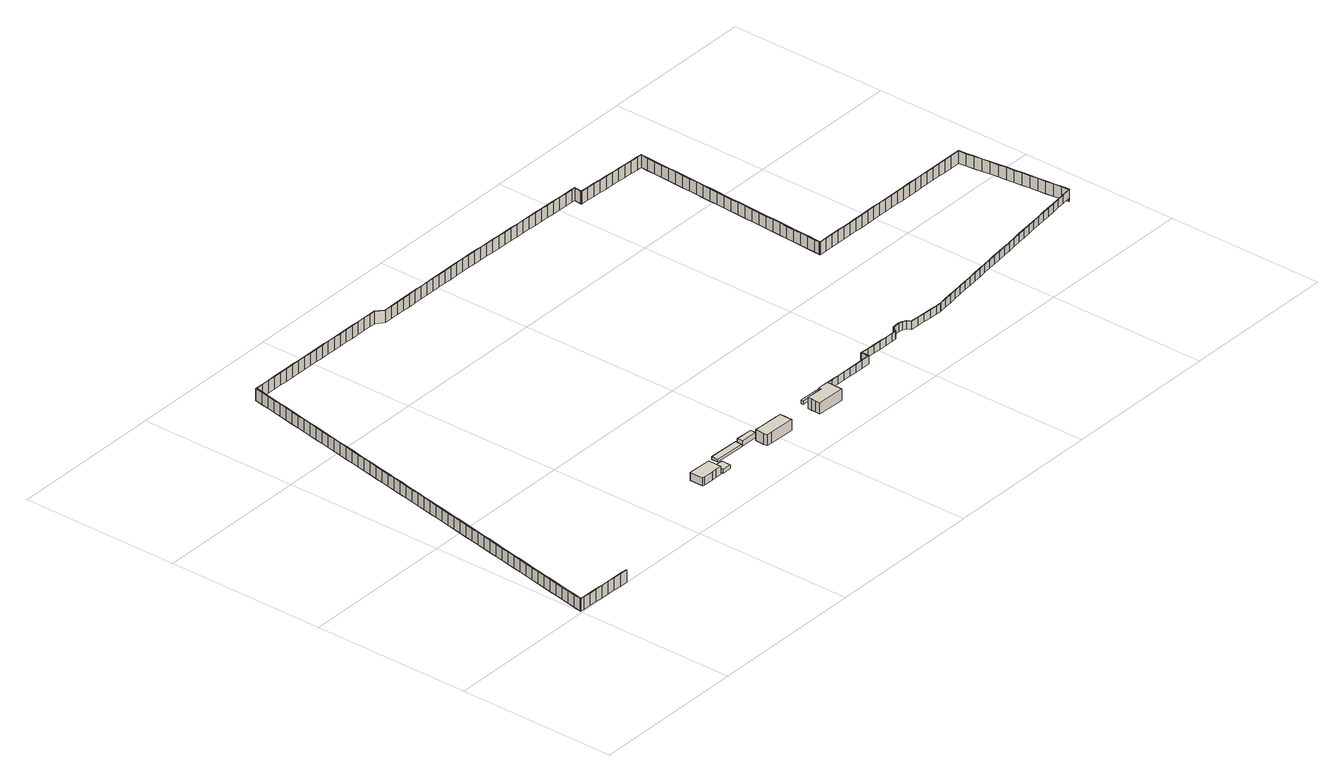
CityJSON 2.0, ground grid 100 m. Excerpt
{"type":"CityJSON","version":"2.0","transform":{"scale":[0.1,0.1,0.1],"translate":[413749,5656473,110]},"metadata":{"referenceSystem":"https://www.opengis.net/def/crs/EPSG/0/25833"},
"CityObjects":{
"building1":{"type":"Building","attributes":{"Dachtyp_tdc":"tdcFreeFormRoof","Gemeindeschluessel":14612000,"Dachneigung":25.43,"QualitaetDacherkennung":86,"Geometrietyp2DReferenz":"3000","measuredHeight":6.15,"function":"31001_9998","roofType":"5000"},"geometry":[{"type":"Solid","lod":"1","boundaries":[[[[0,1,2,3,4,5,6]],[[7,8,9,10,11,12,13]],[[6,8,7,0]],[[5,9,8,6]],[[4,10,9,5]],[[3,11,10,4]],[[2,12,11,3]],[[1,13,12,2]],[[0,7,13,1]]]]}]},
"building2":{"type":"Building","attributes":{"Dachtyp_tdc":"tdcPolyFlatRoof","Gemeindeschluessel":14612000,"Dachneigung":0,"QualitaetDacherkennung":92,"Geometrietyp2DReferenz":"3000","measuredHeight":2.36,"function":"31001_9998","roofType":"1000"},"geometry":[{"type":"Solid","lod":"1","boundaries":[[[[14,15,16,17]],[[18,19,20,21]],[[17,19,18,14]],[[16,20,19,17]],[[15,21,20,16]],[[14,18,21,15]]]]}]},
"building3":{"type":"Building","attributes":{"Dachtyp_tdc":"tdcPolyFlatRoof","Gemeindeschluessel":14612000,"Dachneigung":30.21,"QualitaetDacherkennung":86,"Geometrietyp2DReferenz":"3000","measuredHeight":2.98,"function":"31001_9998","roofType":"2100"},"geometry":[{"type":"Solid","lod":"1","boundaries":[[[[22,23,24,25]],[[26,27,28,29]],[[25,27,26,22]],[[24,28,27,25]],[[23,29,28,24]],[[22,26,29,23]]]]}]},
"building4":{"type":"Building","attributes":{"Dachtyp_tdc":"tdcPolyFlatRoof","Gemeindeschluessel":14612000,"Dachneigung":6.25,"QualitaetDacherkennung":95,"Geometrietyp2DReferenz":"3000","measuredHeight":3.26,"function":"31001_9998","roofType":"2100"},"geometry":[{"type":"Solid","lod":"1","boundaries":[[[[30,31,32,33]],[[34,35,36,37]],[[33,35,34,30]],[[32,36,35,33]],[[31,37,36,32]],[[30,34,37,31]]]]}]},
"building5":{"type":"Building","attributes":{"Dachtyp_tdc":"tdcFreeFormRoof","Gemeindeschluessel":14612000,"Dachneigung":44.07,"QualitaetDacherkennung":63,"Geometrietyp2DReferenz":"3000","measuredHeight":8.87,"function":"31001_9998","roofType":"5000"},"geometry":[{"type":"Solid","lod":"1","boundaries":[[[[38,39,40,41,42,43,44,45,46,47,48,49,50,51]],[[52,53,54,55,56,57,58,59,60,61,62,63,64,65]],[[51,53,52,38]],[[50,54,53,51]],[[49,55,54,50]],[[48,56,55,49]],[[47,57,56,48]],[[46,58,57,47]],[[45,59,58,46]],[[44,60,59,45]],[[43,61,60,44]],[[42,62,61,43]],[[41,63,62,42]],[[40,64,63,41]],[[39,65,64,40]],[[38,52,65,39]]]]}]},
"building6":{"type":"Building","attributes":{"Dachtyp_tdc":"tdcFreeFormRoof","Gemeindeschluessel":14612000,"Dachneigung":47.19,"QualitaetDacherkennung":64,"Geometrietyp2DReferenz":"3000","measuredHeight":9.43,"function":"31001_9998","roofType":"5000"},"geometry":[{"type":"Solid","lod":"1","boundaries":[[[[66,67,68,69,70,71,72,73,74]],[[75,76,77,78,79,80,81,82,83]],[[74,76,75,66]],[[73,77,76,74]],[[72,78,77,73]],[[71,79,78,72]],[[70,80,79,71]],[[69,81,80,70]],[[68,82,81,69]],[[67,83,82,68]],[[66,75,83,67]]]]}]},
"building7":{"type":"Building","attributes":{"Dachtyp_tdc":"tdcPolyFlatRoof","Gemeindeschluessel":14612000,"Dachneigung":7.03,"QualitaetDacherkennung":76,"Geometrietyp2DReferenz":"3000","measuredHeight":2.47,"function":"31001_9998","roofType":"2100"},"geometry":[{"type":"Solid","lod":"1","boundaries":[[[[84,85,86,87,88,89]],[[90,91,92,93,94,95]],[[89,91,90,84]],[[88,92,91,89]],[[87,93,92,88]],[[86,94,93,87]],[[85,95,94,86]],[[84,90,95,85]]]]}]},
"building8":{"type":"Building","attributes":{"Erfassungsdatum_Objekt":"2018-01-24","BodenHoehe":0,"gemHoehe":0,"BauwerkHoehe":3,"Gemeindeschluessel":"14612000","Geometrietyp2DReferenz":"3000","measuredHeight":3,"function":"51009_1700"},"geometry":[{"type":"Solid","lod":"1","boundaries":[[[[96,97,98,99,100,101,102,103,104,105,106,107,108,109,110,111,112,113,114,115,116,117,118,119,120,121,122,123,124,125,126,127,128,129,130,131,132,133,134,135,136,137,138,139,140,141,142,143,144,145,146,147,148,149,150,151,152,153,154,155,156,157,158,159,160,161,162,163,164,165,166,167,168,169,170,171,172,173,174,175,176,177,178,179,180,181,182,183,184,185,186,187,188,189,190,191,192,193,194,195,196,197,198,199,200,201,202,203,204,205,206,207,208,209,210,211,212,213,214,215,216,217,218,219,220,221,222,223,224,225,226,227,228,229,230,231,232,233,234,235,236,237,238,239,240,241,242,243,244,245,246,247,248,249,250,251,252,253,254,255,256,257,258,259,260,261,262,263,264,265,266,267,268,269,270,271,272,273,274,275,276,277,278,279,280,281,282,283,284,285,286,287,288,289,290,291,292,293,294,295,296,297,298,299,300,301,302,303,304,305,306,307,308,309,310,311,312,313,314,315,316,317,318,319,320,321,322,323,324,325,326,327,328,329,330,331,332,333,334,335,336,337,338,339,340,341,342,343,344,345,346,347,348,349,350,351,352,353,354,355,356,357,358,359,360,361,362,363,364,365,366,367,368,369,370,371,372,373,374,375,376,377,378,379,380,381,382,383,384,385,386,387,388,389,390,391,392,393,394,395,396,397,398,399,400,401,402,403,404,405,406,407,408,409,410,411,412,413,414,415,416,417,418,419,420,421,422,423,424,425,426,427,428,429,430,431,432,433,434,435,436,437,438,439,440,441,442,443,444,445,446,447,448,449,450,451,452,453,454,455,456,457,458,459,460,461,462,463,464,465,466,467,468,469,470,471,472,473,474,475,476,477,478,479,480,481,482,483,484,485,486,487,488,489,490,491,492,493,494,495,496,497,498,499,500,501,502,503]],[[504,505,506,507,508,509,510,511,512,513,514,515,516,517,518,519,520,521,522,523,524,525,526,527,528,529,530,531,532,533,534,535,536,537,538,539,540,541,542,543,544,545,546,547,548,549,550,551,552,553,554,555,556,557,558,559,560,561,562,563,564,565,566,567,568,569,570,571,572,573,574,575,576,577,578,579,580,581,582,583,584,585,586,587,588,589,590,591,592,593,594,595,596,597,598,599,600,601,602,603,604,605,606,607,608,609,610,611,612,613,614,615,616,617,618,619,620,621,622,623,624,625,626,627,628,629,630,631,632,633,634,635,636,637,638,639,640,641,642,643,644,645,646,647,648,649,650,651,652,653,654,655,656,657,658,659,660,661,662,663,664,665,666,667,668,669,670,671,672,673,674,675,676,677,678,679,680,681,682,683,684,685,686,687,688,689,690,691,692,693,694,695,696,697,698,699,700,701,702,703,704,705,706,707,708,709,710,711,712,713,714,715,716,717,718,719,720,721,722,723,724,725,726,727,728,729,730,731,732,733,734,735,736,737,738,739,740,741,742,743,744,745,746,747,748,749,750,751,752,753,754,755,756,757,758,759,760,761,762,763,764,765,766,767,768,769,770,771,772,773,774,775,776,777,778,779,780,781,782,783,784,785,786,787,788,789,790,791,792,793,794,795,796,797,798,799,800,801,802,803,804,805,806,807,808,809,810,811,812,813,814,815,816,817,818,819,820,821,822,823,824,825,826,827,828,829,830,831,832,833,834,835,836,837,838,839,840,841,842,843,844,845,846,847,848,849,850,851,852,853,854,855,856,857,858,859,860,861,862,863,864,865,866,867,868,869,870,871,872,873,874,875,876,877,878,879,880,881,882,883,884,885,886,887,888,889,890,891,892,893,894,895,896,897,898,899,900,901,902,903,904,905,906,907,908,909,910,911]],[[503,504,911,96]],[[502,505,504,503]],[[501,506,505,502]],[[500,507,506,501]],[[499,508,507,500]],[[498,509,508,499]],[[497,510,509,498]],[[496,511,510,497]],[[495,512,511,496]],[[494,513,512,495]],[[493,514,513,494]],[[492,515,514,493]],[[491,516,515,492]],[[490,517,516,491]],[[489,518,517,490]],[[488,519,518,489]],[[487,520,519,488]],[[486,521,520,487]],[[485,522,521,486]],[[484,523,522,485]],[[483,524,523,484]],[[482,525,524,483]],[[481,526,525,482]],[[480,527,526,481]],[[479,528,527,480]],[[478,529,528,479]],[[477,530,529,478]],[[476,531,530,477]],[[475,532,531,476]],[[474,533,532,475]],[[473,534,533,474]],[[472,535,534,473]],[[471,536,535,472]],[[470,537,536,471]],[[469,538,537,470]],[[468,539,538,469]],[[467,540,539,468]],[[466,541,540,467]],[[465,542,541,466]],[[464,543,542,465]],[[463,544,543,464]],[[462,545,544,463]],[[461,546,545,462]],[[460,547,546,461]],[[459,548,547,460]],[[458,549,548,459]],[[457,550,549,458]],[[456,551,550,457]],[[455,552,551,456]],[[454,553,552,455]],[[453,554,553,454]],[[452,555,554,453]],[[451,556,555,452]],[[450,557,556,451]],[[449,558,557,450]],[[448,559,558,449]],[[447,560,559,448]],[[446,561,560,447]],[[445,562,561,446]],[[444,563,562,445]],[[443,564,563,444]],[[442,565,564,443]],[[441,566,565,442]],[[440,567,566,441]],[[439,568,567,440]],[[438,569,568,439]],[[437,570,569,438]],[[436,571,570,437]],[[435,572,571,436]],[[434,573,572,435]],[[433,574,573,434]],[[432,575,574,433]],[[431,576,575,432]],[[430,577,576,431]],[[429,578,577,430]],[[428,579,578,429]],[[427,580,579,428]],[[426,581,580,427]],[[425,582,581,426]],[[424,583,582,425]],[[423,584,583,424]],[[422,585,584,423]],[[421,586,585,422]],[[420,587,586,421]],[[419,588,587,420]],[[418,589,588,419]],[[417,590,589,418]],[[416,591,590,417]],[[415,592,591,416]],[[414,593,592,415]],[[413,594,593,414]],[[412,595,594,413]],[[411,596,595,412]],[[410,597,596,411]],[[409,598,597,410]],[[408,599,598,409]],[[407,600,599,408]],[[406,601,600,407]],[[405,602,601,406]],[[404,603,602,405]],[[403,604,603,404]],[[402,605,604,403]],[[401,606,605,402]],[[400,607,606,401]],[[399,608,607,400]],[[398,609,608,399]],[[397,610,609,398]],[[396,611,610,397]],[[395,612,611,396]],[[394,613,612,395]],[[393,614,613,394]],[[392,615,614,393]],[[391,616,615,392]],[[390,617,616,391]],[[389,618,617,390]],[[388,619,618,389]],[[387,620,619,388]],[[386,621,620,387]],[[385,622,621,386]],[[384,623,622,385]],[[383,624,623,384]],[[382,625,624,383]],[[381,626,625,382]],[[380,627,626,381]],[[379,628,627,380]],[[378,629,628,379]],[[377,630,629,378]],[[376,631,630,377]],[[375,632,631,376]],[[374,633,632,375]],[[373,634,633,374]],[[372,635,634,373]],[[371,636,635,372]],[[370,637,636,371]],[[369,638,637,370]],[[368,639,638,369]],[[367,640,639,368]],[[366,641,640,367]],[[365,642,641,366]],[[364,643,642,365]],[[363,644,643,364]],[[362,645,644,363]],[[361,646,645,362]],[[360,647,646,361]],[[359,648,647,360]],[[358,649,648,359]],[[357,650,649,358]],[[356,651,650,357]],[[355,652,651,356]],[[354,653,652,355]],[[353,654,653,354]],[[352,655,654,353]],[[351,656,655,352]],[[350,657,656,351]],[[349,658,657,350]],[[348,659,658,349]],[[347,660,659,348]],[[346,661,660,347]],[[345,662,661,346]],[[344,663,662,345]],[[343,664,663,344]],[[342,665,664,343]],[[341,666,665,342]],[[340,667,666,341]],[[339,668,667,340]],[[338,669,668,339]],[[337,670,669,338]],[[336,671,670,337]],[[335,672,671,336]],[[334,673,672,335]],[[333,674,673,334]],[[332,675,674,333]],[[331,676,675,332]],[[330,677,676,331]],[[329,678,677,330]],[[328,679,678,329]],[[327,680,679,328]],[[326,681,680,327]],[[325,682,681,326]],[[324,683,682,325]],[[323,684,683,324]],[[322,685,684,323]],[[321,686,685,322]],[[320,687,686,321]],[[319,688,687,320]],[[318,689,688,319]],[[317,690,689,318]],[[316,691,690,317]],[[315,692,691,316]],[[314,693,692,315]],[[313,694,693,314]],[[312,695,694,313]],[[311,696,695,312]],[[310,697,696,311]],[[309,698,697,310]],[[308,699,698,309]],[[307,700,699,308]],[[306,701,700,307]],[[305,702,701,306]],[[304,703,702,305]],[[303,704,703,304]],[[302,705,704,303]],[[301,706,705,302]],[[300,707,706,301]],[[299,708,707,300]],[[298,709,708,299]],[[297,710,709,298]],[[296,711,710,297]],[[295,712,711,296]],[[294,713,712,295]],[[293,714,713,294]],[[292,715,714,293]],[[291,716,715,292]],[[290,717,716,291]],[[289,718,717,290]],[[288,719,718,289]],[[287,720,719,288]],[[286,721,720,287]],[[285,722,721,286]],[[284,723,722,285]],[[283,724,723,284]],[[282,725,724,283]],[[281,726,725,282]],[[280,727,726,281]],[[279,728,727,280]],[[278,729,728,279]],[[277,730,729,278]],[[276,731,730,277]],[[275,732,731,276]],[[274,733,732,275]],[[273,734,733,274]],[[272,735,734,273]],[[271,736,735,272]],[[270,737,736,271]],[[269,738,737,270]],[[268,739,738,269]],[[267,740,739,268]],[[266,741,740,267]],[[265,742,741,266]],[[264,743,742,265]],[[263,744,743,264]],[[262,745,744,263]],[[261,746,745,262]],[[260,747,746,261]],[[259,748,747,260]],[[258,749,748,259]],[[257,750,749,258]],[[256,751,750,257]],[[255,752,751,256]],[[254,753,752,255]],[[253,754,753,254]],[[252,755,754,253]],[[251,756,755,252]],[[250,757,756,251]],[[249,758,757,250]],[[248,759,758,249]],[[247,760,759,248]],[[246,761,760,247]],[[245,762,761,246]],[[244,763,762,245]],[[243,764,763,244]],[[242,765,764,243]],[[241,766,765,242]],[[240,767,766,241]],[[239,768,767,240]],[[238,769,768,239]],[[237,770,769,238]],[[236,771,770,237]],[[235,772,771,236]],[[234,773,772,235]],[[233,774,773,234]],[[232,775,774,233]],[[231,776,775,232]],[[230,777,776,231]],[[229,778,777,230]],[[228,779,778,229]],[[227,780,779,228]],[[226,781,780,227]],[[225,782,781,226]],[[224,783,782,225]],[[223,784,783,224]],[[222,785,784,223]],[[221,786,785,222]],[[220,787,786,221]],[[219,788,787,220]],[[218,789,788,219]],[[217,790,789,218]],[[216,791,790,217]],[[215,792,791,216]],[[214,793,792,215]],[[213,794,793,214]],[[212,795,794,213]],[[211,796,795,212]],[[210,797,796,211]],[[209,798,797,210]],[[208,799,798,209]],[[207,800,799,208]],[[206,801,800,207]],[[205,802,801,206]],[[204,803,802,205]],[[203,804,803,204]],[[202,805,804,203]],[[201,806,805,202]],[[200,807,806,201]],[[199,808,807,200]],[[198,809,808,199]],[[197,810,809,198]],[[196,811,810,197]],[[195,812,811,196]],[[194,813,812,195]],[[193,814,813,194]],[[192,815,814,193]],[[191,816,815,192]],[[190,817,816,191]],[[189,818,817,190]],[[188,819,818,189]],[[187,820,819,188]],[[186,821,820,187]],[[185,822,821,186]],[[184,823,822,185]],[[183,824,823,184]],[[182,825,824,183]],[[181,826,825,182]],[[180,827,826,181]],[[179,828,827,180]],[[178,829,828,179]],[[177,830,829,178]],[[176,831,830,177]],[[175,832,831,176]],[[174,833,832,175]],[[173,834,833,174]],[[172,835,834,173]],[[171,836,835,172]],[[170,837,836,171]],[[169,838,837,170]],[[168,839,838,169]],[[167,840,839,168]],[[166,841,840,167]],[[165,842,841,166]],[[164,843,842,165]],[[163,844,843,164]],[[162,845,844,163]],[[161,846,845,162]],[[160,847,846,161]],[[159,848,847,160]],[[158,849,848,159]],[[157,850,849,158]],[[156,851,850,157]],[[155,852,851,156]],[[154,853,852,155]],[[153,854,853,154]],[[152,855,854,153]],[[151,856,855,152]],[[150,857,856,151]],[[149,858,857,150]],[[148,859,858,149]],[[147,860,859,148]],[[146,861,860,147]],[[145,862,861,146]],[[144,863,862,145]],[[143,864,863,144]],[[142,865,864,143]],[[141,866,865,142]],[[140,867,866,141]],[[139,868,867,140]],[[138,869,868,139]],[[137,870,869,138]],[[136,871,870,137]],[[135,872,871,136]],[[134,873,872,135]],[[133,874,873,134]],[[132,875,874,133]],[[131,876,875,132]],[[130,877,876,131]],[[129,878,877,130]],[[128,879,878,129]],[[127,880,879,128]],[[126,881,880,127]],[[125,882,881,126]],[[124,883,882,125]],[[123,884,883,124]],[[122,885,884,123]],[[121,886,885,122]],[[120,887,886,121]],[[119,888,887,120]],[[118,889,888,119]],[[117,890,889,118]],[[116,891,890,117]],[[115,892,891,116]],[[114,893,892,115]],[[113,894,893,114]],[[112,895,894,113]],[[111,896,895,112]],[[110,897,896,111]],[[109,898,897,110]],[[108,899,898,109]],[[107,900,899,108]],[[106,901,900,107]],[[105,902,901,106]],[[104,903,902,105]],[[103,904,903,104]],[[102,905,904,103]],[[101,906,905,102]],[[100,907,906,101]],[[99,908,907,100]],[[98,909,908,99]],[[97,910,909,98]],[[96,911,910,97]]]]}]},
"building9":{"type":"Building","attributes":{"BodenHoehe":0,"gemHoehe":0,"BauwerkHoehe":3,"Erfassungsdatum_Objekt":"2018-01-24","Gemeindeschluessel":"14612000","Geometrietyp2DReferenz":"3000","measuredHeight":3,"function":"51009_1700"},"geometry":[{"type":"Solid","lod":"1","boundaries":[[[[912,913,914,915,916,917,918,919,920,921,922,923,924,925,926,927,928,929,930,931,932,933,934,935,936,937,938,939,940,941,942,943,944,945,946,947,948,949,950,951,952,953,954,955,956,957,958,959,960,961,962,963,964,965]],[[966,967,968,969,970,971,972,973,974,975,976,977,978,979,980,981,982,983,984,985,986,987,988,989,990,991,992]],[[993,994,995,996,997,998,999,1000,1001,1002,1003,1004,1005,1006,1007,1008,1009,1010,1011,1012,1013,1014,1015,1016,1017,1018,1019,1020,1021,1022,1023,1024,1025,1026,1027,1028]],[[1029,1030,1031,1032,1033,1034,1035,1036,1037,1038,1039,1040,1041,1042,1043,1044,1045,1046,1047,1048,1049,1050,1051,1052,1053,1054,1055,1056,1057,1058,1059,1060,1061,1062,1063,1064,1065,1066,1067,1068,1069,1070,1071,1072,1073,1074,1075,1076,1077,1078,1079,1080,1081,1082]],[[1083,1084,1085,1086,1087,1088,1089,1090,1091,1092,1093,1094,1095,1096,1097,1098,1099,1100,1101,1102,1103,1104,1105,1106,1107,1108,1109]],[[1110,1111,1112,1113,1114,1115,1116,1117,1118,1119,1120,1121,1122,1123,1124,1125,1126,1127,1128,1129,1130,1131,1132,1133,1134,1135,1136,1137,1138,1139,1140,1141,1142,1143,1144,1145]],[[965,1030,1029,912]],[[964,1031,1030,965]],[[963,1032,1031,964]],[[962,1033,1032,963]],[[961,1034,1033,962]],[[960,1035,1034,961]],[[959,1036,1035,960]],[[958,1037,1036,959]],[[957,1038,1037,958]],[[956,1039,1038,957]],[[955,1040,1039,956]],[[954,1041,1040,955]],[[953,1042,1041,954]],[[952,1043,1042,953]],[[951,1044,1043,952]],[[950,1045,1044,951]],[[949,1046,1045,950]],[[948,1047,1046,949]],[[947,1048,1047,948]],[[946,1049,1048,947]],[[945,1050,1049,946]],[[944,1051,1050,945]],[[943,1052,1051,944]],[[942,1053,1052,943]],[[941,1054,1053,942]],[[940,1055,1054,941]],[[939,1056,1055,940]],[[938,1057,1056,939]],[[937,1058,1057,938]],[[936,1059,1058,937]],[[935,1060,1059,936]],[[934,1061,1060,935]],[[933,1062,1061,934]],[[932,1063,1062,933]],[[931,1064,1063,932]],[[930,1065,1064,931]],[[929,1066,1065,930]],[[928,1067,1066,929]],[[927,1068,1067,928]],[[926,1069,1068,927]],[[925,1070,1069,926]],[[924,1071,1070,925]],[[923,1072,1071,924]],[[922,1073,1072,923]],[[921,1074,1073,922]],[[920,1075,1074,921]],[[919,1076,1075,920]],[[918,1077,1076,919]],[[917,1078,1077,918]],[[916,1079,1078,917]],[[915,1080,1079,916]],[[914,1081,1080,915]],[[913,1082,1081,914]],[[912,1029,1082,913]],[[992,1084,1083,966]],[[991,1085,1084,992]],[[990,1086,1085,991]],[[989,1087,1086,990]],[[988,1088,1087,989]],[[987,1089,1088,988]],[[986,1090,1089,987]],[[985,1091,1090,986]],[[984,1092,1091,985]],[[983,1093,1092,984]],[[982,1094,1093,983]],[[981,1095,1094,982]],[[980,1096,1095,981]],[[979,1097,1096,980]],[[978,1098,1097,979]],[[977,1099,1098,978]],[[976,1100,1099,977]],[[975,1101,1100,976]],[[974,1102,1101,975]],[[973,1103,1102,974]],[[972,1104,1103,973]],[[971,1105,1104,972]],[[970,1106,1105,971]],[[969,1107,1106,970]],[[968,1108,1107,969]],[[967,1109,1108,968]],[[966,1083,1109,967]],[[1028,1111,1110,993]],[[1027,1112,1111,1028]],[[1026,1113,1112,1027]],[[1025,1114,1113,1026]],[[1024,1115,1114,1025]],[[1023,1116,1115,1024]],[[1022,1117,1116,1023]],[[1021,1118,1117,1022]],[[1020,1119,1118,1021]],[[1019,1120,1119,1020]],[[1018,1121,1120,1019]],[[1017,1122,1121,1018]],[[1016,1123,1122,1017]],[[1015,1124,1123,1016]],[[1014,1125,1124,1015]],[[1013,1126,1125,1014]],[[1012,1127,1126,1013]],[[1011,1128,1127,1012]],[[1010,1129,1128,1011]],[[1009,1130,1129,1010]],[[1008,1131,1130,1009]],[[1007,1132,1131,1008]],[[1006,1133,1132,1007]],[[1005,1134,1133,1006]],[[1004,1135,1134,1005]],[[1003,1136,1135,1004]],[[1002,1137,1136,1003]],[[1001,1138,1137,1002]],[[1000,1139,1138,1001]],[[999,1140,1139,1000]],[[998,1141,1140,999]],[[997,1142,1141,998]],[[996,1143,1142,997]],[[995,1144,1143,996]],[[994,1145,1144,995]],[[993,1110,1145,994]]]]}]}
},
"vertices":[
[1434,240,102],[1475,240,102],[1477,325,102],[1328,329,102],[1326,241,102],[1339,241,102],[1407,240,102],[1434,240,51],[1407,240,51],[1339,241,51],[1326,241,51],[1328,329,51],[1477,325,51],[1475,240,51],
[1491,236,75],[1551,235,75],[1552,295,75],[1492,296,75],[1491,236,52],[1492,296,52],[1552,295,52],[1551,235,52],
[1560,328,68],[1755,323,68],[1756,366,68],[1561,370,68],[1560,328,51],[1561,370,51],[1756,366,51],[1755,323,51],
[1767,326,81],[1876,324,81],[1877,361,81],[1768,363,81],[1767,326,50],[1768,363,50],[1877,361,50],[1876,324,50],
[1854,229,117],[1890,227,117],[2053,221,117],[2053,245,117],[2054,274,117],[2055,302,117],[2008,303,117],[2005,303,117],[2002,304,117],[1986,304,117],[1983,304,117],[1891,307,117],[1856,307,117],[1854,250,117],[1854,229,48],[1854,250,48],[1856,307,48],[1891,307,48],[1983,304,48],[1986,304,48],[2002,304,48],[2005,303,48],[2008,303,48],[2055,302,48],[2054,274,48],[2053,245,48],[2053,221,48],[1890,227,48],
[2391,291,114],[2283,295,114],[2282,267,114],[2281,239,114],[2280,212,114],[2459,206,114],[2462,289,114],[2462,307,114],[2391,310,114],[2391,291,43],[2391,310,43],[2462,307,43],[2462,289,43],[2459,206,43],[2280,212,43],[2281,239,43],[2282,267,43],[2283,295,43],
[2289,334,73],[2392,330,73],[2391,323,73],[2487,320,73],[2488,341,73],[2289,348,73],[2289,334,50],[2289,348,50],[2488,341,50],[2487,320,50],[2391,323,50],[2392,330,50],
[8,13,86],[8,12,86],[12,12,86],[13,12,86],[34,11,86],[84,10,86],[134,9,86],[184,7,86],[234,6,86],[284,5,86],[334,3,86],[384,2,86],[384,7,86],[334,8,86],[284,10,86],[234,11,86],[184,12,86],[134,14,86],[84,15,86],[34,16,86],[14,17,86],[23,63,86],[32,112,86],[42,161,86],[52,210,86],[61,259,86],[71,308,86],[81,358,86],[90,407,86],[100,456,86],[110,505,86],[119,554,86],[129,603,86],[138,652,86],[148,701,86],[158,750,86],[167,799,86],[177,848,86],[187,897,86],[196,946,86],[206,995,86],[216,1044,86],[225,1093,86],[235,1142,86],[245,1192,86],[254,1241,86],[264,1290,86],[274,1339,86],[283,1388,86],[293,1437,86],[303,1486,86],[312,1535,86],[322,1584,86],[331,1633,86],[341,1682,86],[351,1731,86],[360,1780,86],[370,1829,86],[380,1878,86],[389,1927,86],[399,1977,86],[409,2026,86],[418,2075,86],[428,2124,86],[438,2173,86],[447,2222,86],[457,2271,86],[467,2320,86],[476,2369,86],[486,2418,86],[495,2467,86],[505,2516,86],[515,2565,86],[524,2614,86],[534,2662,86],[582,2662,86],[632,2661,86],[682,2661,86],[732,2660,86],[782,2659,86],[832,2659,86],[882,2658,86],[932,2658,86],[982,2657,86],[1032,2657,86],[1082,2656,86],[1132,2656,86],[1182,2655,86],[1232,2654,86],[1282,2654,86],[1332,2653,86],[1382,2653,86],[1432,2652,86],[1482,2652,86],[1517,2651,86],[1564,2613,86],[1565,2613,86],[1615,2613,86],[1665,2613,86],[1715,2613,86],[1765,2612,86],[1815,2612,86],[1865,2612,86],[1915,2612,86],[1965,2612,86],[2015,2611,86],[2065,2611,86],[2115,2611,86],[2165,2611,86],[2215,2610,86],[2262,2610,86],[2312,2609,86],[2362,2607,86],[2412,2606,86],[2462,2605,86],[2512,2603,86],[2562,2602,86],[2612,2601,86],[2662,2599,86],[2712,2598,86],[2762,2597,86],[2812,2595,86],[2862,2594,86],[2912,2593,86],[2962,2591,86],[3012,2590,86],[3062,2588,86],[3112,2587,86],[3134,2586,86],[3128,2541,86],[3128,2540,86],[3128,2536,86],[3132,2536,86],[3133,2536,86],[3180,2534,86],[3230,2532,86],[3280,2529,86],[3330,2527,86],[3380,2525,86],[3430,2523,86],[3480,2521,86],[3530,2519,86],[3580,2517,86],[3610,2516,86],[3607,2468,86],[3604,2418,86],[3602,2368,86],[3599,2318,86],[3597,2268,86],[3594,2218,86],[3591,2169,86],[3589,2119,86],[3586,2069,86],[3583,2019,86],[3581,1969,86],[3578,1919,86],[3575,1869,86],[3573,1819,86],[3570,1769,86],[3568,1719,86],[3565,1669,86],[3562,1619,86],[3560,1569,86],[3557,1519,86],[3554,1470,86],[3552,1420,86],[3549,1370,86],[3547,1320,86],[3544,1270,86],[3542,1237,86],[3542,1236,86],[3542,1232,86],[3546,1232,86],[3547,1231,86],[3547,1232,86],[3594,1231,86],[3644,1231,86],[3694,1231,86],[3744,1230,86],[3794,1230,86],[3844,1230,86],[3894,1229,86],[3944,1229,86],[3994,1229,86],[4044,1229,86],[4094,1228,86],[4144,1228,86],[4194,1228,86],[4244,1227,86],[4294,1227,86],[4344,1227,86],[4394,1227,86],[4444,1226,86],[4494,1226,86],[4544,1226,86],[4594,1225,86],[4644,1225,86],[4706,1225,86],[4712,1177,86],[4718,1128,86],[4724,1078,86],[4730,1028,86],[4737,974,86],[4742,924,86],[4747,874,86],[4753,824,86],[4758,775,86],[4763,725,86],[4768,675,86],[4774,625,86],[4779,576,86],[4784,531,86],[4788,532,86],[4784,576,86],[4779,626,86],[4773,676,86],[4768,725,86],[4763,775,86],[4758,825,86],[4752,875,86],[4747,924,86],[4742,974,86],[4735,1029,86],[4729,1079,86],[4723,1128,86],[4717,1178,86],[4711,1229,86],[4711,1230,86],[4710,1230,86],[4645,1230,86],[4595,1230,86],[4545,1231,86],[4495,1231,86],[4445,1231,86],[4395,1232,86],[4345,1232,86],[4295,1232,86],[4245,1232,86],[4195,1233,86],[4145,1233,86],[4095,1233,86],[4045,1234,86],[3995,1234,86],[3945,1234,86],[3895,1234,86],[3845,1235,86],[3795,1235,86],[3745,1235,86],[3695,1236,86],[3645,1236,86],[3595,1236,86],[3547,1237,86],[3549,1270,86],[3552,1319,86],[3554,1369,86],[3557,1419,86],[3559,1469,86],[3562,1519,86],[3565,1569,86],[3567,1619,86],[3570,1669,86],[3573,1719,86],[3575,1769,86],[3578,1819,86],[3580,1869,86],[3583,1919,86],[3586,1969,86],[3588,2018,86],[3591,2068,86],[3594,2118,86],[3596,2168,86],[3599,2218,86],[3602,2268,86],[3604,2318,86],[3607,2368,86],[3609,2418,86],[3612,2468,86],[3615,2515,86],[3615,2516,86],[3615,2520,86],[3611,2520,86],[3610,2521,86],[3580,2522,86],[3530,2524,86],[3480,2526,86],[3430,2528,86],[3380,2530,86],[3331,2532,86],[3281,2534,86],[3231,2537,86],[3181,2539,86],[3133,2541,86],[3139,2586,86],[3139,2587,86],[3139,2591,86],[3135,2591,86],[3134,2592,86],[3134,2591,86],[3112,2592,86],[3062,2593,86],[3012,2595,86],[2962,2596,86],[2912,2598,86],[2862,2599,86],[2812,2600,86],[2762,2602,86],[2712,2603,86],[2662,2604,86],[2612,2606,86],[2562,2607,86],[2512,2608,86],[2462,2610,86],[2412,2611,86],[2362,2612,86],[2312,2614,86],[2262,2615,86],[2215,2615,86],[2165,2616,86],[2115,2616,86],[2065,2616,86],[2015,2616,86],[1965,2617,86],[1915,2617,86],[1865,2617,86],[1815,2617,86],[1765,2617,86],[1715,2618,86],[1665,2618,86],[1615,2618,86],[1566,2618,86],[1519,2656,86],[1518,2656,86],[1482,2657,86],[1432,2657,86],[1382,2658,86],[1332,2658,86],[1282,2659,86],[1232,2659,86],[1182,2660,86],[1132,2661,86],[1082,2661,86],[1032,2662,86],[982,2662,86],[932,2663,86],[882,2663,86],[832,2664,86],[782,2664,86],[732,2665,86],[682,2666,86],[632,2666,86],[582,2667,86],[530,2667,86],[520,2615,86],[510,2566,86],[500,2517,86],[491,2468,86],[481,2419,86],[471,2370,86],[462,2321,86],[452,2272,86],[442,2223,86],[433,2174,86],[423,2125,86],[413,2076,86],[404,2027,86],[394,1977,86],[384,1928,86],[375,1879,86],[365,1830,86],[356,1781,86],[346,1732,86],[336,1683,86],[327,1634,86],[317,1585,86],[307,1536,86],[298,1487,86],[288,1438,86],[278,1389,86],[269,1340,86],[259,1291,86],[249,1242,86],[240,1193,86],[230,1143,86],[220,1094,86],[211,1045,86],[201,996,86],[191,947,86],[182,898,86],[172,849,86],[163,800,86],[153,751,86],[143,702,86],[134,653,86],[124,604,86],[114,555,86],[105,506,86],[95,457,86],[85,408,86],[76,358,86],[66,309,86],[56,260,86],[47,211,86],[37,162,86],[27,113,86],[18,64,86],[9,17,86],[8,17,86],[8,16,86],[8,16,8],[8,17,8],[9,17,8],[18,64,8],[27,113,8],[37,162,8],[47,211,8],[56,260,8],[66,309,8],[76,358,8],[85,408,8],[95,457,8],[105,506,8],[114,555,8],[124,604,8],[134,653,8],[143,702,8],[153,751,8],[163,800,8],[172,849,8],[182,898,8],[191,947,8],[201,996,8],[211,1045,8],[220,1094,8],[230,1143,8],[240,1193,8],[249,1242,8],[259,1291,8],[269,1340,8],[278,1389,8],[288,1438,8],[298,1487,8],[307,1536,8],[317,1585,8],[327,1634,8],[336,1683,8],[346,1732,8],[356,1781,8],[365,1830,8],[375,1879,8],[384,1928,8],[394,1977,8],[404,2027,8],[413,2076,8],[423,2125,8],[433,2174,8],[442,2223,8],[452,2272,8],[462,2321,8],[471,2370,8],[481,2419,8],[491,2468,8],[500,2517,8],[510,2566,8],[520,2615,8],[530,2667,8],[582,2667,8],[632,2666,8],[682,2666,8],[732,2665,8],[782,2664,8],[832,2664,8],[882,2663,8],[932,2663,8],[982,2662,8],[1032,2662,8],[1082,2661,8],[1132,2661,8],[1182,2660,8],[1232,2659,8],[1282,2659,8],[1332,2658,8],[1382,2658,8],[1432,2657,8],[1482,2657,8],[1518,2656,8],[1519,2656,8],[1566,2618,8],[1615,2618,8],[1665,2618,8],[1715,2618,8],[1765,2617,8],[1815,2617,8],[1865,2617,8],[1915,2617,8],[1965,2617,8],[2015,2616,8],[2065,2616,8],[2115,2616,8],[2165,2616,8],[2215,2615,8],[2262,2615,8],[2312,2614,8],[2362,2612,8],[2412,2611,8],[2462,2610,8],[2512,2608,8],[2562,2607,8],[2612,2606,8],[2662,2604,8],[2712,2603,8],[2762,2602,8],[2812,2600,8],[2862,2599,8],[2912,2598,8],[2962,2596,8],[3012,2595,8],[3062,2593,8],[3112,2592,8],[3134,2591,8],[3134,2592,8],[3135,2591,8],[3139,2591,8],[3139,2587,8],[3139,2586,8],[3133,2541,8],[3181,2539,8],[3231,2537,8],[3281,2534,8],[3331,2532,8],[3380,2530,8],[3430,2528,8],[3480,2526,8],[3530,2524,8],[3580,2522,8],[3610,2521,8],[3611,2520,8],[3615,2520,8],[3615,2516,8],[3615,2515,8],[3612,2468,8],[3609,2418,8],[3607,2368,8],[3604,2318,8],[3602,2268,8],[3599,2218,8],[3596,2168,8],[3594,2118,8],[3591,2068,8],[3588,2018,8],[3586,1969,8],[3583,1919,8],[3580,1869,8],[3578,1819,8],[3575,1769,8],[3573,1719,8],[3570,1669,8],[3567,1619,8],[3565,1569,8],[3562,1519,8],[3559,1469,8],[3557,1419,8],[3554,1369,8],[3552,1319,8],[3549,1270,8],[3547,1237,8],[3595,1236,8],[3645,1236,8],[3695,1236,8],[3745,1235,8],[3795,1235,8],[3845,1235,8],[3895,1234,8],[3945,1234,8],[3995,1234,8],[4045,1234,8],[4095,1233,8],[4145,1233,8],[4195,1233,8],[4245,1232,8],[4295,1232,8],[4345,1232,8],[4395,1232,8],[4445,1231,8],[4495,1231,8],[4545,1231,8],[4595,1230,8],[4645,1230,8],[4710,1230,8],[4711,1230,8],[4711,1229,8],[4717,1178,8],[4723,1128,8],[4729,1079,8],[4735,1029,8],[4742,974,8],[4747,924,8],[4752,875,8],[4758,825,8],[4763,775,8],[4768,725,8],[4773,676,8],[4779,626,8],[4784,576,8],[4788,532,8],[4784,531,8],[4779,576,8],[4774,625,8],[4768,675,8],[4763,725,8],[4758,775,8],[4753,824,8],[4747,874,8],[4742,924,8],[4737,974,8],[4730,1028,8],[4724,1078,8],[4718,1128,8],[4712,1177,8],[4706,1225,8],[4644,1225,8],[4594,1225,8],[4544,1226,8],[4494,1226,8],[4444,1226,8],[4394,1227,8],[4344,1227,8],[4294,1227,8],[4244,1227,8],[4194,1228,8],[4144,1228,8],[4094,1228,8],[4044,1229,8],[3994,1229,8],[3944,1229,8],[3894,1229,8],[3844,1230,8],[3794,1230,8],[3744,1230,8],[3694,1231,8],[3644,1231,8],[3594,1231,8],[3547,1232,8],[3547,1231,8],[3546,1232,8],[3542,1232,8],[3542,1236,8],[3542,1237,8],[3544,1270,8],[3547,1320,8],[3549,1370,8],[3552,1420,8],[3554,1470,8],[3557,1519,8],[3560,1569,8],[3562,1619,8],[3565,1669,8],[3568,1719,8],[3570,1769,8],[3573,1819,8],[3575,1869,8],[3578,1919,8],[3581,1969,8],[3583,2019,8],[3586,2069,8],[3589,2119,8],[3591,2169,8],[3594,2218,8],[3597,2268,8],[3599,2318,8],[3602,2368,8],[3604,2418,8],[3607,2468,8],[3610,2516,8],[3580,2517,8],[3530,2519,8],[3480,2521,8],[3430,2523,8],[3380,2525,8],[3330,2527,8],[3280,2529,8],[3230,2532,8],[3180,2534,8],[3133,2536,8],[3132,2536,8],[3128,2536,8],[3128,2540,8],[3128,2541,8],[3134,2586,8],[3112,2587,8],[3062,2588,8],[3012,2590,8],[2962,2591,8],[2912,2593,8],[2862,2594,8],[2812,2595,8],[2762,2597,8],[2712,2598,8],[2662,2599,8],[2612,2601,8],[2562,2602,8],[2512,2603,8],[2462,2605,8],[2412,2606,8],[2362,2607,8],[2312,2609,8],[2262,2610,8],[2215,2610,8],[2165,2611,8],[2115,2611,8],[2065,2611,8],[2015,2611,8],[1965,2612,8],[1915,2612,8],[1865,2612,8],[1815,2612,8],[1765,2612,8],[1715,2613,8],[1665,2613,8],[1615,2613,8],[1565,2613,8],[1564,2613,8],[1517,2651,8],[1482,2652,8],[1432,2652,8],[1382,2653,8],[1332,2653,8],[1282,2654,8],[1232,2654,8],[1182,2655,8],[1132,2656,8],[1082,2656,8],[1032,2657,8],[982,2657,8],[932,2658,8],[882,2658,8],[832,2659,8],[782,2659,8],[732,2660,8],[682,2661,8],[632,2661,8],[582,2662,8],[534,2662,8],[524,2614,8],[515,2565,8],[505,2516,8],[495,2467,8],[486,2418,8],[476,2369,8],[467,2320,8],[457,2271,8],[447,2222,8],[438,2173,8],[428,2124,8],[418,2075,8],[409,2026,8],[399,1977,8],[389,1927,8],[380,1878,8],[370,1829,8],[360,1780,8],[351,1731,8],[341,1682,8],[331,1633,8],[322,1584,8],[312,1535,8],[303,1486,8],[293,1437,8],[283,1388,8],[274,1339,8],[264,1290,8],[254,1241,8],[245,1192,8],[235,1142,8],[225,1093,8],[216,1044,8],[206,995,8],[196,946,8],[187,897,8],[177,848,8],[167,799,8],[158,750,8],[148,701,8],[138,652,8],[129,603,8],[119,554,8],[110,505,8],[100,456,8],[90,407,8],[81,358,8],[71,308,8],[61,259,8],[52,210,8],[42,161,8],[32,112,8],[23,63,8],[14,17,8],[34,16,8],[84,15,8],[134,14,8],[184,12,8],[234,11,8],[284,10,8],[334,8,8],[384,7,8],[384,2,8],[334,3,8],[284,5,8],[234,6,8],[184,7,8],[134,9,8],[84,10,8],[34,11,8],[13,12,8],[12,12,8],[8,12,8],[8,13,8],
[3491,364,81],[3491,359,81],[3536,365,81],[3586,371,81],[3635,378,81],[3685,384,81],[3735,391,81],[3784,397,81],[3834,404,81],[3883,410,81],[3933,417,81],[3982,423,81],[4032,430,81],[4082,436,81],[4131,443,81],[4181,449,81],[4230,456,81],[4280,462,81],[4329,469,81],[4379,475,81],[4429,482,81],[4478,488,81],[4528,495,81],[4577,501,81],[4627,508,81],[4676,514,81],[4726,521,81],[4786,529,81],[4786,534,81],[4725,526,81],[4676,519,81],[4626,513,81],[4577,506,81],[4527,500,81],[4478,493,81],[4428,487,81],[4378,480,81],[4329,474,81],[4279,467,81],[4230,461,81],[4180,454,81],[4131,448,81],[4081,441,81],[4031,435,81],[3982,428,81],[3932,422,81],[3883,415,81],[3833,409,81],[3784,402,81],[3734,396,81],[3684,389,81],[3635,383,81],[3585,376,81],[3536,370,81],[3120,377,81],[3125,375,81],[3134,394,81],[3147,404,81],[3194,407,81],[3217,401,81],[3238,390,81],[3251,368,81],[3251,367,81],[3252,368,81],[3303,365,81],[3353,363,81],[3403,361,81],[3453,359,81],[3482,358,81],[3482,363,81],[3453,364,81],[3403,366,81],[3353,368,81],[3303,370,81],[3254,372,81],[3242,394,81],[3219,406,81],[3194,412,81],[3146,409,81],[3145,409,81],[3130,397,81],[2487,334,81],[2537,333,81],[2587,333,81],[2637,332,81],[2687,332,81],[2737,331,81],[2787,331,81],[2841,331,81],[2841,335,81],[2846,335,81],[2846,379,81],[2893,377,81],[2943,376,81],[2993,374,81],[3043,373,81],[3093,372,81],[3118,371,81],[3118,376,81],[3093,377,81],[3043,378,81],[2993,379,81],[2943,381,81],[2893,382,81],[2846,384,81],[2845,384,81],[2841,384,81],[2841,380,81],[2841,379,81],[2841,336,81],[2787,336,81],[2737,336,81],[2687,337,81],[2637,337,81],[2587,338,81],[2537,338,81],[2487,339,81],[3491,364,31],[3536,370,31],[3585,376,31],[3635,383,31],[3684,389,31],[3734,396,31],[3784,402,31],[3833,409,31],[3883,415,31],[3932,422,31],[3982,428,31],[4031,435,31],[4081,441,31],[4131,448,31],[4180,454,31],[4230,461,31],[4279,467,31],[4329,474,31],[4378,480,31],[4428,487,31],[4478,493,31],[4527,500,31],[4577,506,31],[4626,513,31],[4676,519,31],[4725,526,31],[4786,534,31],[4786,529,31],[4726,521,31],[4676,514,31],[4627,508,31],[4577,501,31],[4528,495,31],[4478,488,31],[4429,482,31],[4379,475,31],[4329,469,31],[4280,462,31],[4230,456,31],[4181,449,31],[4131,443,31],[4082,436,31],[4032,430,31],[3982,423,31],[3933,417,31],[3883,410,31],[3834,404,31],[3784,397,31],[3735,391,31],[3685,384,31],[3635,378,31],[3586,371,31],[3536,365,31],[3491,359,31],[3120,377,31],[3130,397,31],[3145,409,31],[3146,409,31],[3194,412,31],[3219,406,31],[3242,394,31],[3254,372,31],[3303,370,31],[3353,368,31],[3403,366,31],[3453,364,31],[3482,363,31],[3482,358,31],[3453,359,31],[3403,361,31],[3353,363,31],[3303,365,31],[3252,368,31],[3251,367,31],[3251,368,31],[3238,390,31],[3217,401,31],[3194,407,31],[3147,404,31],[3134,394,31],[3125,375,31],[2487,334,31],[2487,339,31],[2537,338,31],[2587,338,31],[2637,337,31],[2687,337,31],[2737,336,31],[2787,336,31],[2841,336,31],[2841,379,31],[2841,380,31],[2841,384,31],[2845,384,31],[2846,384,31],[2893,382,31],[2943,381,31],[2993,379,31],[3043,378,31],[3093,377,31],[3118,376,31],[3118,371,31],[3093,372,31],[3043,373,31],[2993,374,31],[2943,376,31],[2893,377,31],[2846,379,31],[2846,335,31],[2841,335,31],[2841,331,31],[2787,331,31],[2737,331,31],[2687,332,31],[2637,332,31],[2587,333,31],[2537,333,31]
]}
